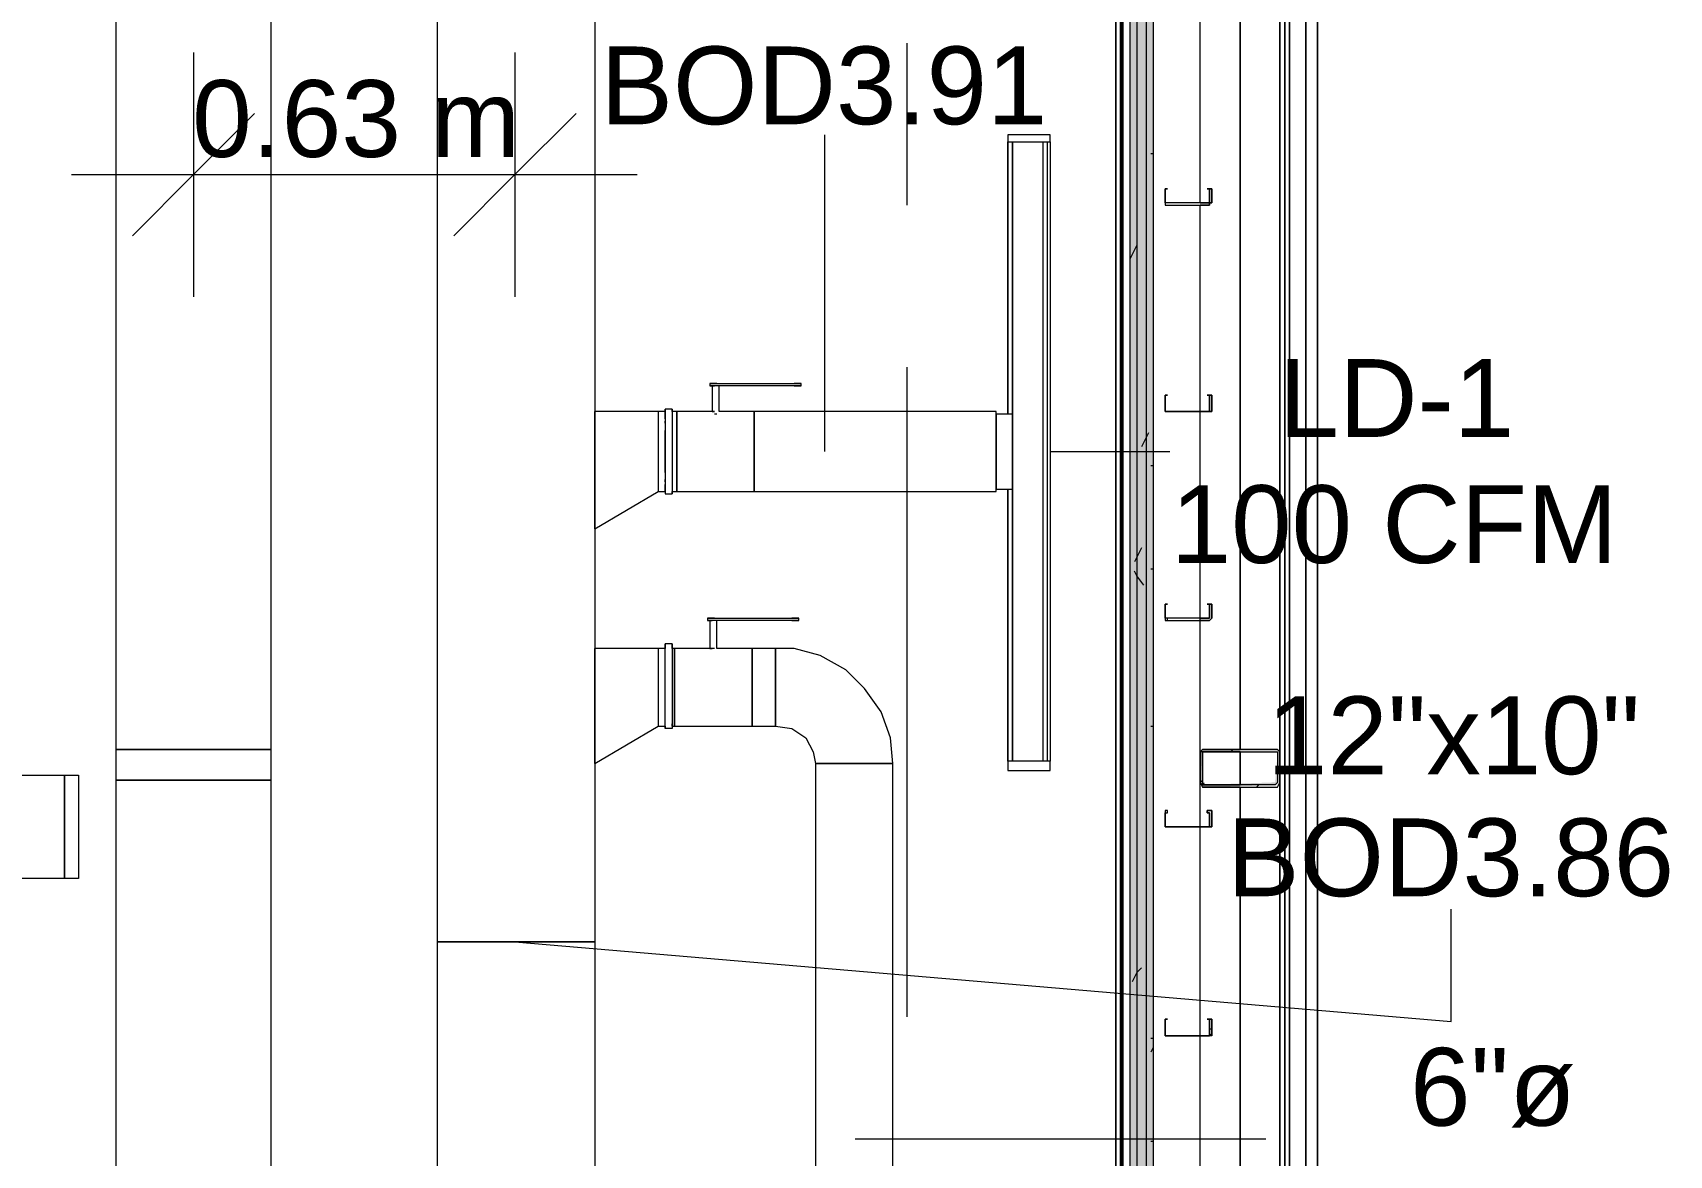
# Model space of a CAD drawing. Header units: metres. Extents: x -2 to 237, y -8 to 52.
# Drawn here: x 56.497 to 59.694, y 17.551 to 19.744 of the extents above; entities that cross this region are included whole.
import ezdxf

# ---------------------------------------------------------------- set-up
doc = ezdxf.new("R2010")
doc.units = ezdxf.units.M
doc.layers.add('HVAC - Ductos', color=5, linetype='Continuous', lineweight=0)
doc.layers.add('PDF3_Text', color=7, linetype='Continuous', lineweight=0)
doc.layers.add('PDF3_Geometry', color=7, linetype='Continuous', lineweight=0, true_color=0xaaaaaa)
doc.layers.add('PDF3_Solid Fills', color=7, linetype='Continuous', lineweight=0, true_color=0xffffff)
doc.styles.add('PDF Helvetica', font='')
doc.styles.get('PDF Helvetica').set_extended_font_data('Helvetica')

msp = doc.modelspace()

# ---------------------------------------------------------------- hatches: boundary and pattern name
at = {"layer": 'PDF3_Solid Fills', "lineweight": 0, "transparency": 33554559}
h = msp.add_hatch(color=256, dxfattribs=at)
h.paths.add_polyline_path([(58.6858, 35.7008), (58.6858, 47.9155), (58.6721, 47.9155), (58.6721, 35.7008)])
h.paths.add_polyline_path([(58.6858, 22.4869), (58.6721, 22.4869), (58.6721, 10.1576), (58.6858, 10.1576)])
h.paths.add_polyline_path([(58.6858, 23.9902), (58.6721, 23.9902), (58.6721, 22.5006), (58.6858, 22.5006)])
h.paths.add_polyline_path([(58.6858, 34.1699), (58.6721, 34.1699), (58.6721, 24.0086), (58.6858, 24.0086)])
h.paths.add_polyline_path([(58.6858, 35.6871), (58.6721, 35.6871), (58.6721, 34.1837), (58.6858, 34.1837)])
h = msp.add_hatch(color=256, dxfattribs=at)
h.paths.add_polyline_path([(58.6399, 35.7008), (58.6537, 35.7008), (58.6537, 47.8834), (58.6399, 47.8834)])
h.paths.add_polyline_path([(58.6399, 24.0086), (58.6537, 24.0086), (58.6537, 34.1699), (58.6399, 34.1699)])
h.paths.add_polyline_path([(58.6399, 22.5006), (58.6537, 22.5006), (58.6537, 23.9902), (58.6399, 23.9902)])
h.paths.add_polyline_path([(58.6537, 22.4869), (58.6399, 22.4869), (58.6399, 10.1851), (58.6537, 10.1851)])
h.paths.add_polyline_path([(58.6399, 34.1837), (58.6537, 34.1837), (58.6537, 35.6871), (58.6399, 35.6871)])
h = msp.add_hatch(color=256, dxfattribs=at)
h.paths.add_polyline_path([(58.6537, 35.7008), (58.6721, 35.7008), (58.6721, 47.8972), (58.6537, 47.8972)])
h.paths.add_polyline_path([(58.6537, 24.0086), (58.6721, 24.0086), (58.6721, 34.1699), (58.6537, 34.1699)])
h.paths.add_polyline_path([(58.6537, 22.5006), (58.6721, 22.5006), (58.6721, 23.9902), (58.6537, 23.9902)])
h.paths.add_polyline_path([(58.6721, 22.4869), (58.6537, 22.4869), (58.6537, 10.1714), (58.6721, 10.1714)])
h.paths.add_polyline_path([(58.6537, 34.1837), (58.6721, 34.1837), (58.6721, 35.6871), (58.6537, 35.6871)])
msp.add_hatch(color=256, dxfattribs=at).paths.add_polyline_path([(58.7775, 18.2793), (58.7821, 18.3389), (58.9287, 18.3389), (58.9241, 18.2793), (58.7866, 18.2748), (58.7866, 18.2793), (58.7821, 18.2793), (58.7821, 18.2702), (58.7827, 18.2702), (58.9287, 18.2748), (58.9333, 18.3434), (58.9333, 18.3435), (58.7775, 18.3435)])

# ---------------------------------------------------------------- linework, layer by layer
at = {"layer": 'HVAC - Ductos', "lineweight": 0}
for points in [[(56.9624, 26.832), (56.9624, 18.3435), (56.6599, 18.3435), (56.6599, 26.832)], [(57.5949, 20.3373), (57.5949, 17.9677), (57.2879, 17.9677), (57.2879, 20.3373)], [(58.4841, 19.5444), (58.4017, 19.5444), (58.4017, 19.5307), (58.4841, 19.5307)], [(58.4108, 18.3206), (58.4108, 19.5307), (58.4108, 18.3206), (58.4108, 19.5307), (58.4704, 19.5307), (58.4704, 18.3206)], [(57.9845, 19.0585), (57.9891, 19.0585), (57.9937, 19.0585), (57.9983, 19.0585), (57.9937, 19.0585), (57.9891, 19.0585)], [(57.9845, 19.0539), (57.9891, 19.0539), (57.9937, 19.0539), (57.9983, 19.0539), (57.9937, 19.0539), (57.9891, 19.0539)], [(57.7462, 19.0035), (57.7462, 18.9989), (57.7462, 18.9898), (57.7462, 18.9807), (57.7462, 18.9623), (57.7462, 18.9439), (57.7462, 18.9256), (57.7462, 18.9073), (57.7462, 18.8889), (57.7462, 18.8707), (57.7462, 18.8615), (57.7462, 18.8523), (57.7462, 18.8477), (57.7553, 18.8477), (57.7553, 18.8523), (57.7553, 18.8615), (57.7553, 18.8707), (57.7553, 18.8889), (57.7553, 18.9073), (57.7553, 18.9256), (57.7553, 18.9439), (57.7553, 18.9623), (57.7553, 18.9807), (57.7553, 18.9898), (57.7553, 18.9989), (57.7553, 19.0035)], [(57.8241, 19.0035), (57.8287, 19.0035)], [(57.8241, 19.0035), (57.8287, 19.0035)], [(57.9066, 19.0035), (57.9066, 18.9989), (57.9066, 18.9898), (57.9066, 18.9807), (57.9066, 18.9623), (57.9066, 18.9439), (57.9066, 18.9256), (57.9066, 18.9073), (57.9066, 18.8889), (57.9066, 18.8707), (57.9066, 18.8615), (57.9066, 18.8523), (57.9066, 18.8477), (58.3787, 18.8477), (58.3787, 18.8523), (58.3787, 18.8615), (58.3787, 18.8707), (58.3787, 18.8889), (58.3787, 18.9073), (58.3787, 18.9256), (58.3787, 18.9439), (58.3787, 18.9623), (58.3787, 18.9807), (58.3787, 18.9898), (58.3787, 18.9989), (58.3787, 19.0035)], [(58.4108, 18.8523), (58.4108, 18.8615), (58.4108, 18.8707), (58.4108, 18.8889), (58.4108, 18.9073), (58.4108, 18.9256), (58.4108, 18.9439), (58.4108, 18.9623), (58.4108, 18.9761), (58.4108, 18.9898), (58.4108, 18.9989), (58.3787, 18.9989), (58.3787, 18.9898), (58.3787, 18.9761), (58.3787, 18.9623), (58.3787, 18.9439), (58.3787, 18.9256), (58.3787, 18.9073), (58.3787, 18.8889), (58.3787, 18.8707), (58.3787, 18.8615), (58.3787, 18.8523)], [(57.9799, 18.6002), (57.9845, 18.6002), (57.9891, 18.6002), (57.9937, 18.6002), (57.9891, 18.6002), (57.9845, 18.6002)], [(57.9799, 18.5957), (57.9845, 18.5957), (57.9891, 18.5957), (57.9937, 18.5957), (57.9891, 18.5957), (57.9845, 18.5957)], [(57.8195, 18.5406), (57.8241, 18.5406)], [(57.9479, 18.3893), (57.9479, 18.3939), (57.9479, 18.3985), (57.9479, 18.4123), (57.9479, 18.4306), (57.9479, 18.4489), (57.9479, 18.4673), (57.9479, 18.4857), (57.9479, 18.5039), (57.9479, 18.5223), (57.9479, 18.5315), (57.9479, 18.5406), (57.9021, 18.5406), (57.9021, 18.5315), (57.9021, 18.5223), (57.9021, 18.5039), (57.9021, 18.4857), (57.9021, 18.4673), (57.9021, 18.4489), (57.9021, 18.4306), (57.9021, 18.4123), (57.9021, 18.3985), (57.9021, 18.3939), (57.9021, 18.3893)], [(57.9479, 18.5406), (57.9479, 18.5315), (57.9479, 18.5223), (57.9479, 18.5039), (57.9479, 18.4857), (57.9479, 18.4673), (57.9479, 18.4489), (57.9479, 18.4306), (57.9479, 18.4123), (57.9479, 18.3985), (57.9479, 18.3939), (57.9479, 18.3893), (57.9799, 18.3848), (58.0075, 18.3665), (58.0212, 18.3389), (58.0258, 18.3161), (58.0303, 18.3161), (58.0349, 18.3161), (58.0487, 18.3161), (58.0624, 18.3161), (58.0808, 18.3161), (58.1037, 18.3161), (58.1221, 18.3161), (58.1404, 18.3161), (58.1541, 18.3161), (58.1679, 18.3161), (58.1771, 18.3161), (58.1725, 18.3665), (58.1541, 18.4169), (58.1221, 18.4627), (58.0854, 18.4993), (58.0349, 18.5269), (57.9845, 18.5406)], [(56.6599, 18.2839), (56.6599, 18.3435), (56.9624, 18.3435), (56.9624, 18.2839)], [(58.1771, 18.3161), (58.1679, 18.3161), (58.1541, 18.3161), (58.1404, 18.3161), (58.1221, 18.3161), (58.1037, 18.3161), (58.0808, 18.3161), (58.0624, 18.3161), (58.0487, 18.3161), (58.0349, 18.3161), (58.0303, 18.3161), (58.0258, 18.3161), (58.0258, 16.9181), (58.0303, 16.9181), (58.0349, 16.9181), (58.0487, 16.9181), (58.0624, 16.9181), (58.0808, 16.9181), (58.1037, 16.9181), (58.1221, 16.9181), (58.1404, 16.9181), (58.1541, 16.9181), (58.1679, 16.9181), (58.1771, 16.9181)], [(58.4841, 18.3023), (58.4841, 18.3206), (58.4017, 18.3206), (58.4017, 18.3023)], [(56.5591, 18.0915), (53.8183, 18.0915), (53.8183, 18.2931), (56.5591, 18.2931)], [(56.5591, 18.0915), (56.5591, 18.2931), (56.5866, 18.2931), (56.5866, 18.0915)], [(56.9624, 18.2839), (56.9624, 16.4597), (56.6599, 16.4597), (56.6599, 18.2839)], [(57.5949, 17.9677), (57.5949, 16.1435), (57.2879, 16.1435), (57.2879, 17.9677)]]:
    msp.add_lwpolyline(points, close=True, dxfattribs=at)
for points in [[(56.8112, 19.7048), (56.8112, 19.4665), (56.8112, 19.2281)], [(57.4391, 19.7048), (57.4391, 19.4665), (57.4391, 19.2281)], [(56.9303, 19.5857), (56.8112, 19.4665), (56.692, 19.3473)], [(57.5583, 19.5857), (57.4391, 19.4665), (57.3199, 19.3473)], [(58.0441, 18.9256), (58.0441, 19.5444)], [(58.4017, 19.5307), (58.4017, 18.9989), (58.4017, 19.5307), (58.4199, 19.5307), (58.4291, 19.5307)], [(58.4154, 19.5307), (58.4199, 19.5307), (58.4245, 19.5307)], [(58.4521, 19.5307), (58.4612, 19.5307), (58.4795, 19.5307), (58.4841, 19.5307), (58.4841, 18.3206), (58.4795, 18.3206), (58.4612, 18.3206), (58.4521, 18.3206)], [(58.4566, 19.5307), (58.4612, 19.5307), (58.4658, 19.5307)], [(58.4795, 18.3206), (58.4795, 19.5307)], [(56.5729, 19.4665), (57.6775, 19.4665)], [(57.8333, 19.0539), (57.8287, 19.0539), (57.8241, 19.0539), (57.8241, 19.0035), (57.7553, 19.0035), (57.7553, 18.9989), (57.7553, 18.9898), (57.7553, 18.9807), (57.7553, 18.9623), (57.7553, 18.9439), (57.7553, 18.9256), (57.7553, 18.9073), (57.7553, 18.8889), (57.7553, 18.8707), (57.7553, 18.8615), (57.7553, 18.8523), (57.7553, 18.8477), (57.9066, 18.8477), (57.9066, 18.8523), (57.9066, 18.8615), (57.9066, 18.8707), (57.9066, 18.8889), (57.9066, 18.9073), (57.9066, 18.9256), (57.9066, 18.9439), (57.9066, 18.9623), (57.9066, 18.9807), (57.9066, 18.9898), (57.9066, 18.9989), (57.9066, 19.0035), (57.8379, 19.0035), (57.8379, 19.0539)], [(57.8195, 19.0585), (57.8195, 19.0539)], [(57.8333, 19.0585), (57.8287, 19.0585), (57.8241, 19.0585), (57.8195, 19.0585), (57.8241, 19.0585), (57.8287, 19.0585), (57.8333, 19.0585), (57.9845, 19.0585)], [(57.9845, 19.0539), (57.8333, 19.0539), (57.8287, 19.0539), (57.8241, 19.0539), (57.8195, 19.0539), (57.8241, 19.0539), (57.8287, 19.0539)], [(57.9983, 19.0539), (57.9983, 19.0585)], [(57.7187, 19.0035), (57.5949, 19.0035), (57.5949, 18.9944), (57.5949, 18.9807), (57.5949, 18.9531), (57.5949, 18.9256), (57.5949, 18.8477), (57.5949, 18.8202), (57.5949, 18.7973), (57.5949, 18.7789), (57.5949, 18.7744), (57.7187, 18.8477)], [(57.5949, 18.7744), (57.5949, 18.7789), (57.5949, 18.7973), (57.5949, 18.8202), (57.5949, 18.8477), (57.5949, 18.9256), (57.5949, 18.9531), (57.5949, 18.9807), (57.5949, 18.9944), (57.5949, 19.0035)], [(57.7325, 18.9898), (57.7325, 18.9989), (57.7325, 19.0035), (57.7187, 19.0035), (57.7187, 18.9989), (57.7187, 18.9898), (57.7187, 18.9807), (57.7187, 18.9623), (57.7187, 18.9439), (57.7187, 18.9256), (57.7187, 18.9073), (57.7187, 18.8889), (57.7187, 18.8707), (57.7187, 18.8615), (57.7187, 18.8523), (57.7187, 18.8477), (57.7325, 18.8477), (57.7325, 18.8523), (57.7325, 18.8615)], [(57.7462, 19.0081), (57.7325, 19.0081)], [(57.7325, 19.0035), (57.7325, 19.0081), (57.7325, 19.0035), (57.7325, 18.9989), (57.7325, 18.9852), (57.7325, 18.9669), (57.7325, 18.9485), (57.7325, 18.9256), (57.7325, 18.9027), (57.7325, 18.8844), (57.7325, 18.8661), (57.7325, 18.8523), (57.7325, 18.8477), (57.7325, 18.8431), (57.7462, 18.8431), (57.7462, 18.8477)], [(57.7462, 19.0035), (57.7462, 19.0081), (57.7462, 19.0035), (57.7462, 18.9989), (57.7462, 18.9852), (57.7462, 18.9669), (57.7462, 18.9485), (57.7462, 18.9256), (57.7462, 18.9027), (57.7462, 18.8844), (57.7462, 18.8661), (57.7462, 18.8523), (57.7462, 18.8477), (57.7462, 18.8431)], [(57.8333, 18.9989), (57.8287, 18.9989)], [(58.3787, 18.9989), (58.3787, 19.0035)], [(57.7187, 18.9577), (57.7187, 18.9531)], [(57.7325, 18.9807), (57.7325, 18.9852)], [(57.7325, 18.8844), (57.7325, 18.8889), (57.7325, 18.9073), (57.7325, 18.9256), (57.7325, 18.9439), (57.7325, 18.9623), (57.7325, 18.9669)], [(58.4841, 18.9256), (58.7179, 18.9256)], [(57.7187, 18.8981), (57.7187, 18.8935)], [(57.7325, 18.8661), (57.7325, 18.8707)], [(57.7325, 18.8477), (57.7325, 18.8431)], [(58.4291, 18.3206), (58.4199, 18.3206), (58.4017, 18.3206), (58.4017, 18.8523), (58.4017, 18.3206)], [(57.9799, 18.5957), (57.8287, 18.5957), (57.8241, 18.5957), (57.8195, 18.5957), (57.8149, 18.5957), (57.8195, 18.5957), (57.8241, 18.5957), (57.8195, 18.5957), (57.8195, 18.5406), (57.7508, 18.5406), (57.7508, 18.5315), (57.7508, 18.5223), (57.7508, 18.5039), (57.7508, 18.4857), (57.7508, 18.4673), (57.7508, 18.4489), (57.7508, 18.4306), (57.7508, 18.4123), (57.7508, 18.3985), (57.7508, 18.3939), (57.7508, 18.3893), (57.7508, 18.3939), (57.7508, 18.3893), (57.7508, 18.3939), (57.7508, 18.3985), (57.7508, 18.4123), (57.7508, 18.4306), (57.7508, 18.4489), (57.7508, 18.4673), (57.7508, 18.4857), (57.7508, 18.5039), (57.7508, 18.5223), (57.7508, 18.5315), (57.7508, 18.5406), (57.7462, 18.5406), (57.7462, 18.5315), (57.7462, 18.5223), (57.7462, 18.5039), (57.7462, 18.4857), (57.7462, 18.4673), (57.7462, 18.4489), (57.7462, 18.4306), (57.7462, 18.4123), (57.7462, 18.3985), (57.7462, 18.3939), (57.7462, 18.3893), (57.7462, 18.3939), (57.7462, 18.3848), (57.7325, 18.3848), (57.7325, 18.3939), (57.7325, 18.4077), (57.7325, 18.4261), (57.7325, 18.4443), (57.7325, 18.4673), (57.7325, 18.4902), (57.7325, 18.5085), (57.7325, 18.5269), (57.7325, 18.5361), (57.7325, 18.5452), (57.7325, 18.5498), (57.7325, 18.5452), (57.7325, 18.5406), (57.7187, 18.5406), (57.7187, 18.5315), (57.7187, 18.5223), (57.7187, 18.5039), (57.7187, 18.4857), (57.7187, 18.4673), (57.7187, 18.4489), (57.7187, 18.4306), (57.7187, 18.4123), (57.7187, 18.3985), (57.7187, 18.3939), (57.7187, 18.3893), (57.7325, 18.3893), (57.7325, 18.3939), (57.7325, 18.3985)], [(57.7462, 18.3893), (57.7508, 18.3893), (57.9021, 18.3893), (57.9021, 18.3939), (57.9021, 18.3985), (57.9021, 18.4123), (57.9021, 18.4306), (57.9021, 18.4489), (57.9021, 18.4673), (57.9021, 18.4857), (57.9021, 18.5039), (57.9021, 18.5223), (57.9021, 18.5315), (57.9021, 18.5406), (57.8333, 18.5406), (57.8333, 18.5957)], [(57.8149, 18.6002), (57.8149, 18.5957)], [(57.8287, 18.6002), (57.8241, 18.6002), (57.8195, 18.6002), (57.8149, 18.6002), (57.8195, 18.6002), (57.8241, 18.6002), (57.8287, 18.6002), (57.9799, 18.6002)], [(57.8287, 18.5957), (57.8241, 18.5957), (57.8195, 18.5957)], [(57.9937, 18.5957), (57.9937, 18.6002)], [(57.7187, 18.5406), (57.5949, 18.5406), (57.5949, 18.5361), (57.5949, 18.5223), (57.5949, 18.4948), (57.5949, 18.4673), (57.5949, 18.3893), (57.5949, 18.3619), (57.5949, 18.3343), (57.5949, 18.3206), (57.5949, 18.3161), (57.7187, 18.3893)], [(57.5949, 18.3161), (57.5949, 18.3206), (57.5949, 18.3343), (57.5949, 18.3619), (57.5949, 18.3893), (57.5949, 18.4673), (57.5949, 18.4948), (57.5949, 18.5223), (57.5949, 18.5361), (57.5949, 18.5406)], [(57.7462, 18.5498), (57.7325, 18.5498)], [(57.7462, 18.5406), (57.7462, 18.5452), (57.7462, 18.5498), (57.7462, 18.5452), (57.7462, 18.5361), (57.7462, 18.5269), (57.7462, 18.5085), (57.7462, 18.4902), (57.7462, 18.4673), (57.7462, 18.4443), (57.7462, 18.4261), (57.7462, 18.4077), (57.7462, 18.3939), (57.7462, 18.3848)], [(57.8287, 18.5406), (57.8241, 18.5406), (57.8195, 18.5406), (57.8241, 18.5406)], [(57.7325, 18.5315), (57.7325, 18.5361)], [(57.7325, 18.5223), (57.7325, 18.5269)], [(57.7325, 18.4261), (57.7325, 18.4306), (57.7325, 18.4489), (57.7325, 18.4673), (57.7325, 18.4857), (57.7325, 18.5039), (57.7325, 18.5085)], [(57.7187, 18.4993), (57.7187, 18.4948)], [(57.7187, 18.4398), (57.7187, 18.4352)], [(57.7325, 18.4077), (57.7325, 18.4123)], [(57.7325, 18.3893), (57.7325, 18.3848)], [(58.4245, 18.3206), (58.4199, 18.3206), (58.4154, 18.3206)], [(58.4658, 18.3206), (58.4612, 18.3206), (58.4566, 18.3206)], [(57.4391, 17.9677), (59.2679, 17.8119), (59.2679, 18.0319)], [(58.1037, 17.5827), (58.9058, 17.5827)]]:
    msp.add_lwpolyline(points, dxfattribs=at)
at = {"layer": 'PDF3_Geometry', "lineweight": 0}
for points in [[(44.8348, 23.9902), (44.8348, 23.9857), (45.261, 23.9857), (45.3756, 23.9857), (45.3756, 24.1094), (44.8348, 24.1094), (44.8348, 34.0599), (45.3206, 34.0599), (45.3206, 34.1699), (58.6399, 34.1699), (58.6399, 24.0086), (57.0037, 24.0086), (57.0037, 23.9902), (58.6399, 23.9902), (58.6399, 22.5006), (57.5812, 22.5006), (57.5812, 22.4869), (58.6399, 22.4869), (58.6399, 10.1851), (7.0265, 10.1851)], [(58.6537, 22.4869), (58.6537, 10.1851), (58.6537, 10.1714), (7.0265, 10.1714)], [(58.6858, 22.4869), (58.6858, 10.1851), (58.6858, 10.153), (58.6858, 10.1393), (58.3604, 10.1393), (57.9571, 10.1393), (57.5491, 10.1393), (57.1457, 10.1393)], [(58.6721, 22.4869), (58.6721, 10.1851), (58.6721, 10.1714), (58.6721, 10.1622), (58.6721, 10.153), (58.3604, 10.153), (57.9571, 10.153)], [(58.6216, 22.4869), (58.6216, 15.3414)], [(58.6262, 15.3414), (58.6216, 22.4869)], [(58.6216, 22.4869), (58.6262, 15.3414)], [(58.6216, 15.3414), (58.6216, 22.4869)], [(58.7775, 19.4115), (58.7775, 19.8148), (58.7775, 20.2227), (58.7775, 20.6261), (58.7775, 21.034), (58.7775, 21.4373)], [(58.9333, 19.9065), (58.9333, 21.3731), (58.9333, 19.8423), (58.9333, 18.3069), (58.9333, 19.7735)], [(58.2045, 19.7231), (58.2045, 19.4069)], [(58.7775, 19.4115), (58.7958, 19.4115), (58.7958, 19.4389), (58.7912, 19.4389), (58.8004, 19.4389), (58.8004, 19.4115), (58.7958, 19.4115), (58.7958, 19.4069), (58.7775, 19.4069)], [(58.7775, 16.5697), (58.7775, 16.9731), (58.7775, 17.381), (58.7775, 17.7843), (58.7775, 18.1923), (58.7775, 18.5957), (58.7775, 19.0035), (58.7775, 19.4069)], [(58.2045, 19.0906), (58.2045, 17.821)], [(58.7775, 18.6002), (58.7958, 18.6002), (58.7958, 18.6277), (58.7912, 18.6277), (58.8004, 18.6277), (58.8004, 18.6002), (58.7958, 18.5957), (58.7775, 18.5957)], [(59.0066, 18.2702), (59.0066, 18.3481)], [(58.8554, 18.3389), (58.7866, 18.3389), (58.7821, 18.3389), (58.7775, 18.3389), (58.7775, 18.2793), (58.7821, 18.2839)], [(58.7821, 18.3435), (58.7866, 18.3435), (58.8554, 18.3435)], [(58.7821, 18.3389), (58.7821, 18.2793), (58.7821, 18.2748), (58.7866, 18.2748), (58.8554, 18.2748)], [(58.8371, 18.3389), (58.8417, 18.3435)], [(58.9287, 18.3069), (58.9333, 18.3115)], [(58.9333, 16.8035), (58.9333, 18.3069), (58.9333, 16.776), (58.9333, 15.3093), (58.9333, 16.7439)], [(58.7821, 18.2748), (58.7775, 18.2793)], [(58.8554, 18.2702), (58.7866, 18.2702), (58.7821, 18.2702)], [(58.8874, 18.2702), (58.892, 18.2748)]]:
    msp.add_lwpolyline(points, dxfattribs=at)
for points in [[(59.0066, 19.8423), (59.0066, 21.3731), (59.0066, 22.9086), (59.0066, 21.3731), (59.0066, 19.8423), (59.0066, 18.3069)], [(58.6124, 22.4869), (58.6124, 15.3414)], [(58.6124, 22.4869), (58.6124, 15.3414)], [(58.6216, 22.4869), (58.6262, 15.3414), (58.6216, 22.4869), (58.6216, 15.3414)], [(58.6262, 15.3414), (58.6216, 22.4869)], [(58.6262, 15.3414), (58.6262, 22.4869)], [(58.9425, 19.8423), (58.9425, 18.3069)], [(58.9517, 19.8423), (58.9517, 18.3069)], [(58.9837, 19.8423), (58.9837, 18.3069)], [(58.8554, 18.3435), (58.8554, 19.7644)], [(58.7087, 19.4389), (58.7087, 19.4115), (58.7087, 19.4069), (58.7958, 19.4069), (58.7958, 19.4115), (58.8004, 19.4115), (58.8004, 19.4389), (58.7912, 19.4389), (58.7958, 19.4389), (58.7958, 19.4115), (58.7087, 19.4115), (58.7087, 19.4389), (58.7133, 19.4389)], [(58.7087, 19.0357), (58.7087, 19.0035), (58.7958, 19.0035), (58.8004, 19.0035), (58.8004, 19.0357), (58.7912, 19.0357), (58.7958, 19.0357), (58.7958, 19.0035), (58.7087, 19.0035), (58.7087, 19.0357), (58.7133, 19.0357)], [(58.7958, 19.0035), (58.7958, 19.0357), (58.7912, 19.0357), (58.8004, 19.0357), (58.8004, 19.0035), (58.7958, 19.0035), (58.7775, 19.0035)], [(58.7087, 18.6277), (58.7087, 18.6002), (58.7087, 18.5957), (58.7958, 18.5957), (58.8004, 18.6002), (58.8004, 18.6277), (58.7912, 18.6277), (58.7958, 18.6277), (58.7958, 18.6002), (58.7087, 18.6002), (58.7087, 18.6277), (58.7133, 18.6277)], [(58.7866, 18.3435), (58.7821, 18.3435), (58.7775, 18.3389), (58.7775, 18.2793), (58.7821, 18.2702), (58.7866, 18.2702), (58.9241, 18.2702), (58.9287, 18.2702), (58.9333, 18.2793), (58.9333, 18.3389), (58.9287, 18.3435), (58.9241, 18.3435)], [(58.7821, 18.2793), (58.7821, 18.3389), (58.7866, 18.3389), (58.9241, 18.3389), (58.9287, 18.3389), (58.9287, 18.2793), (58.9241, 18.2748), (58.7866, 18.2748)], [(58.8554, 18.3069), (58.8554, 18.2748), (58.8554, 18.3069), (58.8554, 18.3389)], [(58.9425, 18.3069), (58.9425, 16.776)], [(58.9517, 18.3069), (58.9517, 16.776)], [(58.9837, 18.3069), (58.9837, 16.776)], [(59.0066, 16.776), (59.0066, 18.3069), (59.0066, 16.776), (59.0066, 15.2405), (59.0066, 13.7097), (59.0066, 15.2405)], [(58.8554, 18.2702), (58.8554, 16.8127)], [(58.7087, 18.2243), (58.7087, 18.1923), (58.7958, 18.1923), (58.8004, 18.1923), (58.8004, 18.2243), (58.7912, 18.2243), (58.7912, 18.2198), (58.7958, 18.2198), (58.7958, 18.1923), (58.7087, 18.1923), (58.7087, 18.2198), (58.7133, 18.2198), (58.7133, 18.2243)], [(58.7958, 18.1923), (58.7958, 18.2198), (58.7912, 18.2198), (58.7912, 18.2243), (58.8004, 18.2243), (58.8004, 18.1923), (58.7958, 18.1923), (58.7775, 18.1923)], [(58.7087, 17.8165), (58.7087, 17.7889), (58.7087, 17.7843), (58.7958, 17.7843), (58.8004, 17.7889), (58.8004, 17.8165), (58.7912, 17.8165), (58.7958, 17.8165), (58.7958, 17.7889), (58.7958, 17.7843), (58.7087, 17.7843), (58.7087, 17.7889), (58.7087, 17.8165), (58.7133, 17.8165)], [(58.7958, 17.7843), (58.7958, 17.7889), (58.7958, 17.8165), (58.7912, 17.8165), (58.8004, 17.8165), (58.8004, 17.7889), (58.8004, 17.7843), (58.7958, 17.7843), (58.7775, 17.7843)]]:
    msp.add_lwpolyline(points, close=True, dxfattribs=at)
at = {"layer": 'PDF3_Geometry', "color": 254, "lineweight": 0, "true_color": 0xeaeaea}
for points in [[(58.6812, 19.5077), (58.6858, 19.5077)], [(58.6537, 19.3289), (58.6399, 19.3015)], [(58.6767, 18.9623), (58.6721, 18.9531), (58.6629, 18.9348)], [(58.6812, 18.8981), (58.6858, 18.8981)], [(58.6629, 18.7377), (58.6537, 18.7194), (58.6491, 18.7102)], [(58.6675, 18.6644), (58.6537, 18.6827), (58.6491, 18.6919)], [(58.6812, 18.6965), (58.6858, 18.6965)], [(58.6858, 18.5727), (58.6858, 18.5681)], [(58.6812, 18.3893), (58.6858, 18.3893)], [(58.6629, 17.9173), (58.6537, 17.9081), (58.6445, 17.8898)], [(58.6812, 17.7798), (58.6858, 17.7798)], [(58.6858, 17.7615), (58.6812, 17.7523)], [(58.6812, 17.5781), (58.6858, 17.5781)]]:
    msp.add_lwpolyline(points, dxfattribs=at)
at = {"layer": 'PDF3_Geometry', "color": 254, "lineweight": 0, "true_color": 0xd2d2d2}
for points in [[(58.7133, 18.5957), (58.7133, 18.6002)], [(58.7958, 17.7981), (58.8004, 17.7981)]]:
    msp.add_lwpolyline(points, dxfattribs=at)

# ---------------------------------------------------------------- texts
at = {"layer": 'PDF3_Text', "lineweight": 0, "attachment_point": 4, "style": 'PDF Helvetica'}
for s, insert, char_height in [('BOD3.91', (57.6061, 19.6398), 0.15195), ('0.63 m', (56.8085, 19.575), 0.15008), ('LD-1', (58.9307, 19.0302), 0.15195), ('100 CFM', (58.7199, 18.7827), 0.15195), ('12"x10"', (58.9078, 18.3702), 0.15195), ('BOD3.86', (58.8299, 18.1318), 0.15195), ('6"ø', (59.1874, 17.6826), 0.15195)]:
    msp.add_mtext(s, dxfattribs=dict(at, insert=insert, char_height=char_height))

doc.saveas('drawing.dxf')
